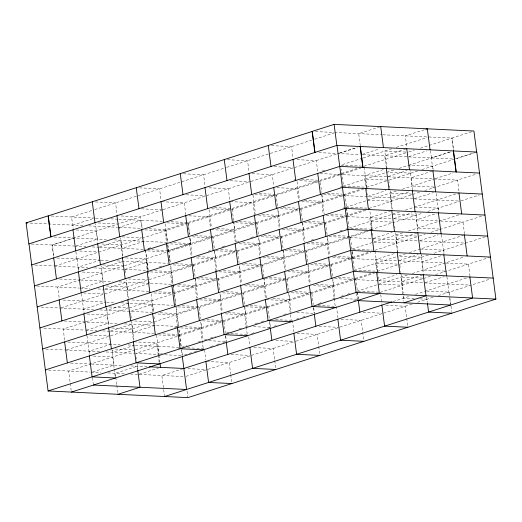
<?xml version="1.0" encoding="UTF-8"?>
<svg xmlns="http://www.w3.org/2000/svg" width="522" height="522" viewBox="0 0 522 522"><rect width="100%" height="100%" fill="white"/><g stroke="black" fill="none" stroke-linecap="round" stroke-linejoin="round"><path stroke-width="0.39" stroke-dasharray="2.61 1.96" d="M91.631 210.562L71.56 216.982L73.119 228.349M94.717 209.57L225.954 167.595M226.724 167.347L311.641 140.183M314.727 139.198L334.028 133.025M72.702 225.119L94.704 218.085L50.51 215.977M379.951 126.839L358.712 133.632L360.284 145.749M74.131 237.98L52.128 245.014L53.596 256.328M339.659 153.044L357.107 147.465M162.681 209.713L52.291 245.027L53.759 256.335M163.066 209.59L250.684 181.565M251.069 181.441L338.687 153.416M339.457 153.168L357.211 147.485M119.512 228.956L119.303 227.338L141.299 220.304L142.349 228.382M424.275 129.789L405.313 135.85L406.782 147.165M76.186 245.882L97.431 239.089L95.435 223.736M362.196 154.395L379.644 148.816M293.677 180.181L295.994 179.444M322.244 171.046L325.33 170.061M362.385 158.205L340.768 165.122L361.661 166.113M363.155 157.957L391.715 148.822M396.348 147.341L427.231 137.462M99.487 246.997L120.732 240.198L122.827 256.361M405.979 148.953L384.74 155.752L386.313 167.869M149.031 228.76L165.905 229.563L187.144 222.763M471.64 131.766L451.915 138.076L453.487 150.192M273.75 195.124L188.064 222.529L189.636 234.652M259.193 193.577L276.066 194.38L317.754 181.049M357.12 168.456L320.064 180.305L321.643 192.429M364.069 166.231L408.073 152.156M408.843 151.909L414.246 150.179M420.419 148.202L452.072 138.082L453.644 150.199M55.019 266.031L98.247 252.204M98.632 252.08L187.405 223.684M187.796 223.56L275.414 195.535M275.799 195.411L341.414 174.42M341.629 174.296L360.715 168.247M144.033 241.308L122.031 248.348L120.667 237.843M408.798 156.62L427.009 150.793M100.315 260.106L78.32 267.14L78.842 271.179M383.292 169.585L364.33 175.653L365.798 186.967M148.365 248.485L150.643 247.761M449.546 152.143L431.342 157.97L432.81 169.285M147.804 248.726L150.891 247.735M253.953 214.77L255.493 214.281L252.974 194.889M340.024 187.241L342.341 186.498M343.111 186.25L387.115 172.175M393.673 170.081L387.5 172.051L410.801 173.16L410.481 170.74M399.076 168.352L409.111 165.141M450.414 151.928L409.502 165.017L432.797 166.126L433.221 169.356M101.457 268.243L123.46 261.209M388.224 176.514L407.193 170.446M455.399 158.838L474.367 152.77M151.758 249.764L168.789 250.573L210.477 237.242M210.862 237.118L256.021 222.672M256.406 222.548L360.624 189.212M366.411 187.359L388.414 180.325M417.744 170.942L388.799 180.201L389.112 182.622M421.991 169.585L476.031 152.3M124.132 265.802L57.746 287.041L59.319 299.158M124.517 265.678L212.134 237.654M212.526 237.53L300.143 209.505M300.528 209.381L363.482 189.238M124.915 269.365L146.917 262.325L147.967 270.403M432.17 171.079L410.931 177.871L412.504 189.995M81.804 287.909L103.049 281.11L101.144 265.822M367.814 196.416L386.026 190.595M159.438 266.827L163.993 265.372M208.043 251.336L211.129 250.351M222.326 246.769L225.413 245.777M236.61 242.201L239.696 241.21M250.886 237.634L253.979 236.642M342.752 208.245L345.068 207.508M345.838 207.26L396.4 191.085M402.194 189.232L434.617 178.863M435.387 178.615L453.142 172.932M105.105 289.018L126.344 282.219L128.445 298.382M408.563 191.946L390.358 197.773L391.826 209.081M192.762 264.791L171.516 271.584L154.642 270.781M193.133 264.667L363.736 210.098M369.139 208.369L420.862 191.822M424.719 190.589L475.738 174.27M61.231 307.804L148.861 279.772M149.246 279.648L234.939 252.237M237.249 251.5L366.209 210.249M148.887 283.577L127.649 290.369L126.285 279.864M414.416 198.641L433.384 192.572M391.024 210.875L369.785 217.667L371.357 229.791M215.403 270.859L216.95 270.37L214.431 250.978M311.125 240.244L314.218 239.252M339.692 231.102L342.778 230.117M345.864 229.132L348.181 228.388M399.519 211.971L348.957 228.14L372.251 229.256L369.524 208.245M405.307 210.118L458.199 193.199M129.078 303.23L107.075 310.264L106.762 307.843M393.842 218.535L412.054 212.715M366.849 230.978L174.244 292.588L156.567 291.746M370.711 229.745L422.044 213.328M427.838 211.475L458.714 201.596M461.017 200.859L479.222 195.039M85.588 321.891L63.201 329.056L64.669 340.364M85.973 321.767L173.591 293.742M173.976 293.618L261.594 265.594M261.979 265.47L305.598 251.519M305.983 251.395L368.127 231.514M434.591 214.066L416.386 219.886L417.959 232.009M86.502 330.165L108.504 323.125L106.508 307.771M373.269 238.43L392.237 232.368M402.632 232.851L351.684 249.151L372.571 250.142M408.419 230.998L459.412 214.692M110.56 331.033L131.805 324.234L133.9 340.396M417.058 232.988L395.813 239.787L397.386 251.904M368.036 252.485L176.978 313.598L159.301 312.756M374.985 250.26L418.598 236.309M419.368 236.061L425.162 234.208M430.95 232.355L439.439 229.641M439.824 229.517L481.95 216.043M66.692 349.818L110.318 335.861M110.703 335.737L198.321 307.712M198.706 307.588L242.325 293.638M242.71 293.514L330.328 265.489M330.713 265.365L352.324 258.449M352.702 258.331L370.907 252.504M155.106 325.35L133.103 332.383L131.531 320.267M419.871 240.655L438.082 234.828M111.232 344.135L89.229 351.169L89.653 354.405M394.208 253.614L375.24 259.682L376.812 271.805M174.609 327.672L177.643 326.7M354.027 270.279L398.025 256.204M405.744 253.738L398.41 256.08L421.711 257.189L421.398 254.769M409.222 252.622L463.653 235.213M134.532 345.244L112.53 352.278L112.217 349.857M399.297 260.55L418.266 254.482M179.705 334.602L354.549 278.676M355.325 278.428L371.149 273.365M377.328 271.388L399.323 264.354M399.708 264.23L428.275 255.095M434.063 253.242L464.945 243.363M465.33 243.239L485.44 236.805M135.048 349.831L68.656 371.07L71.175 390.456M135.433 349.707L179.046 335.757M179.438 335.633L267.055 307.608M267.44 307.484L355.058 279.459M355.43 279.335L374.352 273.28M440.809 255.839L421.841 261.9L423.414 274.024M92.72 371.938L113.959 365.139L111.969 349.786M378.731 280.445L396.935 274.624M159.889 354.262L162.166 353.531M178.1 348.435L180.371 347.704M181.904 347.215L186.922 345.61M198.112 342.034L201.205 341.042M204.291 340.057L207.378 339.072M210.464 338.08L215.482 336.475M226.678 332.892L229.765 331.907M239.03 328.945L242.117 327.96M245.588 326.844L247.134 326.354L244.616 306.962M255.238 323.757L258.331 322.772M261.418 321.78L264.504 320.795M283.805 314.622L286.891 313.637M318.544 303.51L321.63 302.525M332.821 298.943L335.137 298.199L332.723 279.616M340.925 296.352L344.018 295.361M347.104 294.375L350.19 293.384M356.754 291.289L407.317 275.114M412.334 273.508L464.058 256.961M422.513 275.003L401.268 281.802L403.787 301.194M184.71 354.882L191.535 352.702M194.569 351.73L197.871 350.673M210.607 346.601L213.694 345.61M216.787 344.624L219.873 343.639M222.959 342.647L226.046 341.662M251.519 333.512L254.612 332.527M267.734 328.325L270.82 327.34M273.906 326.348L276.999 325.363M296.294 319.19L299.387 318.205M302.473 317.213L305.559 316.228M353.42 300.92L356.506 299.928M380.055 292.398L431.387 275.975M435.635 274.618L489.682 257.326M139.315 374.157L158.283 368.088M425.332 282.67L444.294 276.601M183.105 368.715L161.859 375.507L164.482 395.709M393.059 301.553L410.044 296.118M415.447 294.395L424.327 291.55M424.712 291.426L466.838 277.952M185.917 376.375L207.547 369.459M207.932 369.335L295.55 341.31M295.935 341.186L339.554 327.235M339.939 327.111L412.119 304.019M417.522 302.29L434.5 296.861M438.363 295.628L490.138 279.068M315.484 131.57L333.963 132.451M334.609 132.484L382.013 134.741M382.815 134.78L428.614 136.966M428.771 136.973L452.072 138.082M271.486 145.645L291.57 146.604L293.038 157.918M405.659 152.039L384.773 151.047L386.972 168.012M318.857 152.607L359.834 154.564M363.044 154.714L408.041 156.861M408.843 156.9L453.84 159.04M297.018 159.654L316.299 160.574L317.767 171.888M227.481 159.719L247.565 160.678L249.04 171.992M274.213 166.655L292.692 167.536M320.136 173.545L387.631 176.762M388.27 176.795L457.526 180.097L459.106 192.213M252.211 173.689L272.295 174.648L273.763 185.962M387.193 180.123L365.498 179.092L366.548 187.17M183.476 173.8L203.567 174.753L205.035 186.067M301.585 179.424L317.657 180.194M299.745 180.664L317.422 181.506M433.919 187.059L412.23 186.021L410.233 170.674M230.209 180.729L249.49 181.649M276.941 187.659L297.025 188.618L298.493 199.933M411.923 194.093L390.228 193.062L392.329 209.218M209.015 187.803L228.297 188.723L229.765 200.037M327.118 193.434L342.386 194.158M323.673 194.595L413.659 198.882M414.461 198.921L458.649 201.029M139.478 187.874L159.562 188.827L161.03 200.141M254.938 194.699L274.22 195.619M186.21 194.804L204.689 195.685M304.313 200.435L322.798 201.316L321.748 193.231M301.67 201.629L321.754 202.588L323.222 213.903M414.957 207.032L438.258 208.141L438.78 212.18M230.528 201.623L253.026 202.693L254.495 214.007M346.223 207.136L367.116 208.128M161.794 201.727L184.292 202.797L185.865 214.92M283.12 207.508L300.796 208.35L303.523 229.36L285.847 228.519M280.471 208.709L298.147 209.55M392.955 214.066L416.256 215.175L415.943 212.754M95.474 201.949L115.564 202.901L117.137 215.025M214.385 207.612L232.062 208.454L233.641 220.578M211.743 208.813L229.419 209.655M330.654 214.477L345.114 215.168M326.4 215.599L346.484 216.558M347.287 216.597L393.086 218.777M393.888 218.816L439.687 221.002M440.49 221.041L462.988 222.111L464.56 234.228M141.403 208.839L161.487 209.798M261.92 214.581L278.794 215.39L277.743 207.306M258.468 215.743L277.756 216.663L279.224 227.977M391.846 222.098L370.953 221.106L372.108 229.993M188.938 215.814L209.022 216.767L210.49 228.081M307.849 221.478L325.526 222.32L327.203 235.246M304.398 222.64L322.877 223.52M439.38 229.073L417.685 228.036L415.688 212.682M121.006 215.958L140.294 216.871L141.762 228.186M239.115 221.582L254.384 222.313M235.663 222.744L254.149 223.625M95.506 218.118L105.144 218.581M110.768 218.848L118.005 219.194M118.807 219.233L162.192 221.295M171.027 221.72L187.098 222.483M166.936 222.848L185.414 223.729M282.395 229.673L302.479 230.633L303.954 241.947M416.576 236.068L395.683 235.076L397.888 252.041M98.201 222.953L116.687 223.834M217.119 228.623L234.796 229.465L233.745 221.387M211.253 229.667L233.752 230.737L235.22 242.051M333.382 235.487L350.255 236.29L352.983 257.3L334.504 256.419M329.128 236.61L349.211 237.562M350.014 237.601L372.512 238.678M373.315 238.711L419.114 240.896M419.916 240.936L464.913 243.076M30.119 223.09L83.148 225.615M88.773 225.882L117.691 227.266M119.303 227.338L140.992 228.375M144.933 229.889L165.024 230.841L166.492 242.156M263.845 235.552L279.113 236.283M261.196 236.753L278.872 237.595M373.68 242.11L396.981 243.219L395.617 232.721M76.205 229.993L96.289 230.946L97.862 243.069M195.117 235.657L210.379 236.388M192.468 236.857L210.947 237.738M311.38 242.521L328.253 243.33L327.307 236.055M307.125 243.643L327.209 244.603L328.788 256.72M420.412 249.046L443.713 250.155L444.235 254.194M122.128 236.884L141.416 237.804M242.652 242.632L259.519 243.435L258.788 237.778M239.2 243.787L258.481 244.707L260.054 256.831M54.04 237.021L106.266 239.513M114.305 239.892L167.334 242.423M173.761 242.73L190.791 243.539L190.054 237.882M170.466 243.891L189.747 244.811L191.222 256.126M288.575 249.523L303.041 250.214M285.123 250.684L304.404 251.604M101.738 244.002L121.019 244.916L122.487 256.23M220.649 249.666L237.523 250.469L239.096 262.592M215.593 250.749L234.874 251.669M332.658 257.653L351.939 258.573M352.741 258.612L445.142 263.016M445.945 263.049L468.443 264.125L470.015 276.242M31.242 244.022L73.824 246.051M74.626 246.09L85.876 246.625M92.303 246.932L98.73 247.239M99.532 247.278L144.529 249.418M147.661 250.893L166.14 251.774M266.572 256.563L284.249 257.405L281.521 236.394M263.121 257.718L283.211 258.677L284.679 269.991M397.301 264.112L376.414 263.121L377.458 271.199M79.736 251.036L98.214 251.917M197.845 256.667L215.521 257.509L212.793 236.499M191.985 257.711L214.477 258.781L215.951 270.096M314.107 263.532L328.573 264.223M310.655 264.693L329.134 265.574M444.835 271.088L423.14 270.05L421.15 254.697M125.665 257.933L145.749 258.886L147.321 271.009M244.577 263.597L262.253 264.439L263.825 276.562M241.927 264.798L259.604 265.639M56.931 258.038L100.159 260.1M100.961 260.132L109.959 260.563M117.189 260.909L167.81 263.323M175.842 263.701L192.716 264.51M173.193 264.902L190.869 265.744M291.302 270.533L308.978 271.375L306.251 250.364M287.85 271.688L307.941 272.647L309.409 283.961M422.833 278.122L401.137 277.091L403.238 293.247M102.86 264.928L122.944 265.887M223.377 270.677L240.25 271.479L239.513 265.822M219.123 271.792L239.207 272.752L240.786 284.875M338.034 277.463L353.303 278.187M334.582 278.624L377.967 280.692M378.776 280.725L469.565 285.058M34.928 265.072L53.407 265.952M54.216 265.992L87.8 267.597M94.228 267.897L123.955 269.319M124.758 269.352L148.059 270.468L145.331 249.457M150.388 271.903L170.479 272.856L171.947 284.17M269.3 277.567L286.976 278.409L288.659 291.335M265.046 278.689L284.333 279.609M379.142 284.125L402.442 285.234L400.655 271.499M82.463 272.047L101.744 272.96L103.219 284.275M200.572 277.671L215.84 278.402M197.12 278.833L215.599 279.714M316.032 284.503L333.708 285.345L332.658 277.26M313.383 285.697L332.671 286.617L334.139 297.932M426.676 291.1L449.168 292.17L451.687 311.562M128.392 278.937L147.674 279.857M247.304 284.607L264.98 285.449L263.93 277.365M244.655 285.802L263.936 286.722L265.404 298.036M378.835 292.196L357.139 291.165L358.19 299.243M59.658 279.042L79.749 280.001M80.551 280.04L112.687 281.573M119.114 281.88L148.842 283.296M150.453 283.368L172.945 284.444L170.531 265.861M178.57 284.712L196.246 285.554L195.195 277.476M172.71 285.756L195.208 286.826L196.677 298.14M294.839 291.576L311.706 292.379L313.285 304.502M291.387 292.738L309.063 293.579M414.311 298.597L403.871 298.095L403.343 294.056M419.936 298.865L427.172 299.204L426.852 296.783M106.39 285.978L126.474 286.93L127.942 298.245M226.104 291.681L239.761 292.333M222.653 292.842L241.131 293.723M340.762 298.467L358.438 299.315M36.853 286.043L79.435 288.072M80.244 288.111L89.882 288.568M97.921 288.953L104.348 289.26M105.15 289.299L150.14 291.439M153.925 292.946L171.601 293.788M272.836 298.61L289.71 299.419L288.764 292.144M266.168 299.621L288.666 300.692L291.185 320.084M385.888 305.324L405.17 306.244L406.638 317.559M83.585 292.972L102.867 293.893M204.102 298.721L220.976 299.524L220.245 293.866M199.848 299.843L219.938 300.796L221.511 312.919M317.957 305.468L335.633 306.31M131.922 299.987L151.204 300.9L152.672 312.215M250.031 305.611L265.293 306.342M245.777 306.734L265.861 307.693M363.084 312.326L381.562 313.207M63.188 300.091L105.777 302.121L83.774 309.154L84.192 312.391M106.579 302.16L115.414 302.577M121.039 302.845L173.265 305.337M182.106 305.755L198.973 306.558L200.552 318.681M177.852 306.877L196.331 307.758M296.764 312.547L312.828 313.311M109.118 306.982L127.596 307.863M228.029 312.652L245.705 313.494L244.655 305.416M225.38 313.846L244.668 314.766L246.136 326.08M341.081 319.36L361.165 320.319L363.684 339.711M41.192 307.125L93.418 309.618M99.846 309.924L153.677 312.489M153.435 313.8L175.934 314.87L177.506 326.994M275.564 319.621L291.635 320.384M87.115 314.022L107.206 314.975L108.778 327.098M206.829 319.725L223.703 320.528L225.282 332.651M202.575 320.847L221.06 321.728M319.079 326.4L338.36 327.32M134.65 320.991L152.326 321.833M253.561 326.661L270.435 327.464L269.489 320.188M64.31 321.017L118.951 323.62M124.575 323.894L178.407 326.459L175.888 307.067M184.834 326.765L201.707 327.568L200.97 321.911M180.579 327.888L200.663 328.84L203.182 348.233M297.077 333.434L317.167 334.393L318.635 345.708M111.845 327.992L131.935 328.945L133.404 340.259M230.757 333.656L248.433 334.498M43.92 328.136L84.897 330.087M85.699 330.126L96.948 330.661M102.573 330.928L109.803 331.274M110.605 331.313L155.602 333.454M162.831 333.799L177.291 334.491M158.577 334.922L177.858 335.842M275.884 340.514L293.56 341.355M89.843 335.026L109.131 335.946M208.754 340.696L225.628 341.499M134.167 341.845L156.659 342.915L158.133 354.229M253.881 347.548L273.163 348.468L274.631 359.782M67.847 342.067L120.067 344.553M128.105 344.938L133.73 345.205M135.335 345.283L178.72 347.352M187.561 347.769L204.435 348.572L205.903 359.886M115.375 349.035L133.051 349.877M231.076 354.549L249.555 355.43M45.845 349.101L64.323 349.981M65.126 350.021L99.676 351.671M106.103 351.972L135.028 353.355M164.756 354.771L182.432 355.613L181.695 349.955M93.379 356.076L112.661 356.989L114.129 368.304M206.666 361.472L229.165 362.542L230.633 373.856M70.574 363.071L90.658 364.03M91.461 364.069L123.603 365.602M130.833 365.942L146.904 366.712M187.881 368.662L207.162 369.583M48.572 370.111L90.352 372.101M91.154 372.14L100.798 372.597M108.028 372.943L124.902 373.745M130.526 374.013L138.558 374.398M139.361 374.437L184.357 376.584M430.559 150.708L431.498 157.977M436.118 193.531L438.532 212.115M441.468 234.737L443.987 254.129M446.923 276.751L449.338 295.335M449.762 298.564L450.493 304.222M409.75 165.082L409.959 166.701M426.604 296.711L427.342 302.368M389.536 185.858L389.745 187.47M390.162 190.706L391.526 201.205L368.225 200.096L368.017 198.484M394.782 226.254L394.991 227.873M399.819 265.039L400.237 268.269M406.742 318.361L407.793 326.446M364.173 167.04L366.796 187.241L343.496 186.126L341.29 169.161M375.09 251.069L377.713 271.27L354.412 270.155L351.789 249.96M380.753 294.695L382.013 304.391M366.653 187.979L366.966 190.399M367.384 193.636L367.599 195.248M372.532 233.223L372.845 235.65M373.263 238.88L373.471 240.498M377.563 272.008L378.091 276.047M378.196 276.856L378.718 280.895M344.794 194.275L346.477 207.201M346.582 208.01L347.528 215.286M355.71 278.304L358.333 298.506M346.327 207.945L348.846 227.338M356.454 293.312L357.4 300.587M330.981 264.334L332.553 276.458M336.436 306.349L337.904 317.663M321.709 194.784L324.227 214.17M327.268 237.601L329.578 255.382M334.243 298.734L335.294 306.819M313.702 307.732L314.44 313.389M318.74 346.517L319.79 354.595M297.083 181.617L299.498 200.2M302.434 222.829L304.952 242.215M307.993 265.646L310.407 284.229M313.454 307.66L314.185 313.317M276.066 194.38L277.639 206.503M292.437 320.423L293.906 331.738M277.808 209.661L280.118 227.442M283.159 250.873L285.678 270.259M288.725 293.69L291.139 312.273M256.791 222.424L258.37 234.548M267.708 306.453L269.385 319.379M274.735 360.591L275.786 368.669M258.54 237.712L260.843 255.486M263.682 277.299L266.409 298.31M269.45 321.735L270.187 327.392M242.978 292.483L244.55 304.607M248.746 336.925L249.901 345.812M233.491 221.315L236.218 242.325M239.265 265.757L241.575 283.531M246.24 326.889L247.291 334.967M218.248 278.513L219.821 290.637M225.7 335.881L226.431 341.538M230.737 374.666L231.788 382.743M209.081 209.772L211.384 227.546M219.99 293.801L222.3 311.575M225.452 335.816L226.183 341.466M193.518 264.543L195.091 276.667M187.9 222.522L189.479 234.646M189.897 237.875L190.628 243.533L168.632 250.567L167.895 244.916M189.806 237.817L192.116 255.591M195.156 279.022L197.675 298.414M200.722 321.846L203.025 339.62M168.789 250.573L170.361 262.697M170.785 265.926L173.095 283.7M173.2 284.51L181.591 349.146M187.046 391.161L187.887 397.627M165.905 229.563L167.477 241.679M165.076 223.847L167.49 242.43M173.154 286.056L175.673 305.448M178.824 329.689L181.134 347.463M181.447 349.89L182.185 355.541M167.647 244.844L168.064 248.074M168.169 248.883L168.593 252.113M169.011 255.349L169.324 257.77M169.428 258.579L169.957 262.618M145.488 249.464L148.215 270.474M151.263 293.906L153.572 311.68M156.613 335.111L159.132 354.503L135.831 353.394L157.833 346.354L158.884 354.431M148.072 271.212L148.385 273.639M148.809 276.869L149.018 278.487M149.436 281.717L149.644 283.335M153.318 311.608L152.378 304.339L130.376 311.38L130.794 314.609M153.951 316.456L154.264 318.883M154.682 322.113L154.89 323.731M158.988 355.241L159.928 362.516M158.238 355.038L159.288 363.116M125.026 270.168L125.548 274.213M130.898 315.418L131.427 319.457M136.353 357.433L136.568 359.045M137.195 363.893L137.932 369.55M137.677 369.485L137.26 366.248L115.258 373.289L115.682 376.519M115.786 377.328L116.726 384.597M116.83 385.406L117.881 393.49M114.233 369.113L115.284 377.191M77.015 258.997L78.594 271.114M81.53 293.736L83.944 312.319M86.985 335.75L89.399 354.334M92.446 377.765L93.281 384.231M75.912 251.715L76.858 258.984"/><path stroke-width="0.78" d="M28.991 243.911L48.089 390.965L356.095 292.437L336.997 145.39L28.827 243.904L26.1 222.901L48.102 215.86L50.83 236.871M476.645 152.046L473.911 131.035L334.113 124.373L312.11 131.413L314.838 152.417M425.795 129.299L427.316 128.817L430.043 149.821M31.718 264.922L339.731 166.394L479.529 173.056M34.445 285.925L342.458 187.405L482.256 194.067M37.173 306.936L345.186 208.408L484.984 215.071M39.9 327.94L347.913 229.419L487.718 236.081M42.628 348.95L350.64 250.423L490.445 257.085M45.355 369.954L353.368 271.433L493.173 278.095M71.39 392.074L379.396 293.547L376.669 272.543M183.476 368.597L391.905 301.925M117.985 394.293L139.987 387.259L137.782 370.287M403.995 302.806L425.998 295.772L423.27 274.761M164.587 396.518L472.599 297.99L469.872 276.986M334.113 124.373L336.84 145.384L476.801 152.052L495.9 299.099L187.887 397.627L48.089 390.965M26.1 222.901L27.705 222.972M356.095 292.437L495.9 299.099M357.4 300.587L450.597 305.031M335.398 307.621L312.097 306.512L309.37 285.508M451.895 313.174L428.601 312.065L427.446 303.178M291.393 321.702L268.093 320.586L265.365 299.582M407.897 327.248L384.597 326.139L381.869 305.135M247.395 335.776L224.095 334.661L221.367 313.657M363.893 341.329L340.592 340.213L337.864 319.21M203.391 349.851L180.09 348.742L177.363 327.731M319.895 355.404L296.594 354.288L293.866 333.284M159.393 363.925L136.092 362.816L133.364 341.806M275.89 369.478L252.589 368.369L249.862 347.358M149.312 366.822L183.861 368.473M115.388 378L92.087 376.891L89.36 355.88M231.892 383.553L208.591 382.443L205.864 361.433M93.386 385.034L186.589 389.477L182.289 356.35M453.501 150.943L456.228 171.947M458.955 192.957L461.689 213.961M464.417 234.972L467.144 255.976M453.344 150.93L456.071 171.94M432.927 170.838L435.655 191.842M438.389 212.852L441.116 233.856M443.844 254.867L446.571 275.87M412.36 190.732L415.088 211.743M417.815 232.747L420.543 253.757M406.742 148.711L409.47 169.722M386.326 168.619L389.06 189.623M391.787 210.634L394.515 231.637M397.242 252.648L399.969 273.652M380.714 126.592L383.442 147.602M360.297 146.499L363.031 167.503M365.759 188.514L368.486 209.518M371.214 230.528L373.941 251.532M360.141 146.493L362.868 167.497M358.294 300.052L359.867 312.169M315.001 152.424L312.273 131.42L48.259 215.867L50.986 236.877M317.728 173.434L320.456 194.438M323.183 215.449L325.911 236.453M328.638 257.463L331.372 278.467M314.29 314.127L315.869 326.243M292.999 159.464L295.726 180.468M298.453 201.479L301.181 222.483M303.908 243.493L306.642 264.497M268.269 145.494L270.996 166.498M273.724 187.509L276.451 208.513M279.185 229.523L281.913 250.527M284.64 271.538L287.368 292.542M270.292 328.201L271.864 340.324M248.994 173.539L251.728 194.543M254.455 215.553L257.183 236.557M259.91 257.568L262.638 278.572M224.264 159.569L226.998 180.573M229.726 201.583L232.453 222.587M235.181 243.598L237.908 264.602M240.635 285.612L243.363 306.616M226.287 342.275L227.86 354.399M204.996 187.613L207.723 208.624M210.451 229.628L213.178 250.638M215.906 271.642L218.64 292.646M180.266 173.643L182.994 194.654M185.721 215.658L188.449 236.668M191.176 257.672L193.91 278.683M196.637 299.687L199.365 320.697M160.991 201.688L163.719 222.698M166.453 243.702L169.18 264.713M171.908 285.717L174.635 306.727M160.039 363.319L160.561 367.364M136.262 187.718L138.989 208.728M141.723 229.732L144.45 250.743M147.178 271.747L149.905 292.757M152.633 313.761L155.36 334.772M116.993 215.762L119.721 236.773M122.448 257.777L125.176 278.787M127.903 299.791L130.63 320.802M92.263 201.792L94.991 222.803M97.718 243.807L100.446 264.817M103.173 285.821L105.907 306.832M108.635 327.836L111.362 348.846M72.989 229.837L75.716 250.847M78.444 271.851L81.178 292.862M83.905 313.866L86.632 334.876M53.72 257.881L56.448 278.892M59.175 299.896L61.903 320.906M64.63 341.91L67.358 362.921"/></g></svg>
